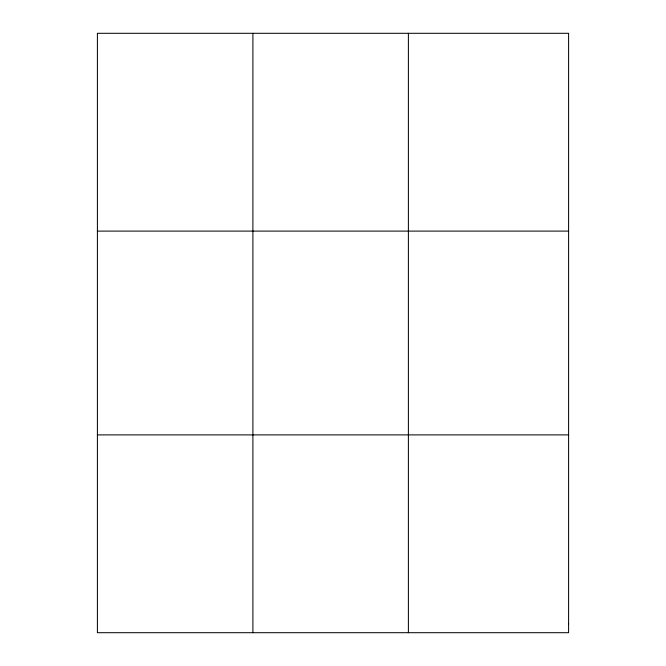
<?xml version="1.0" encoding="UTF-8"?>
<svg xmlns="http://www.w3.org/2000/svg" width="666" height="666" viewBox="0 0 666 666"><rect width="100%" height="100%" fill="white"/><g stroke="black" fill="none" stroke-linecap="round" stroke-linejoin="round"><path stroke-width="1" d="M252.897 33.3L252.897 632.7M408.391 33.3L408.391 632.7M97.403 231.102L568.597 231.102M97.403 434.898L568.597 434.898M568.597 623.709L568.597 632.7L97.403 632.7L97.403 33.3L568.597 33.3L568.597 623.709"/></g></svg>
